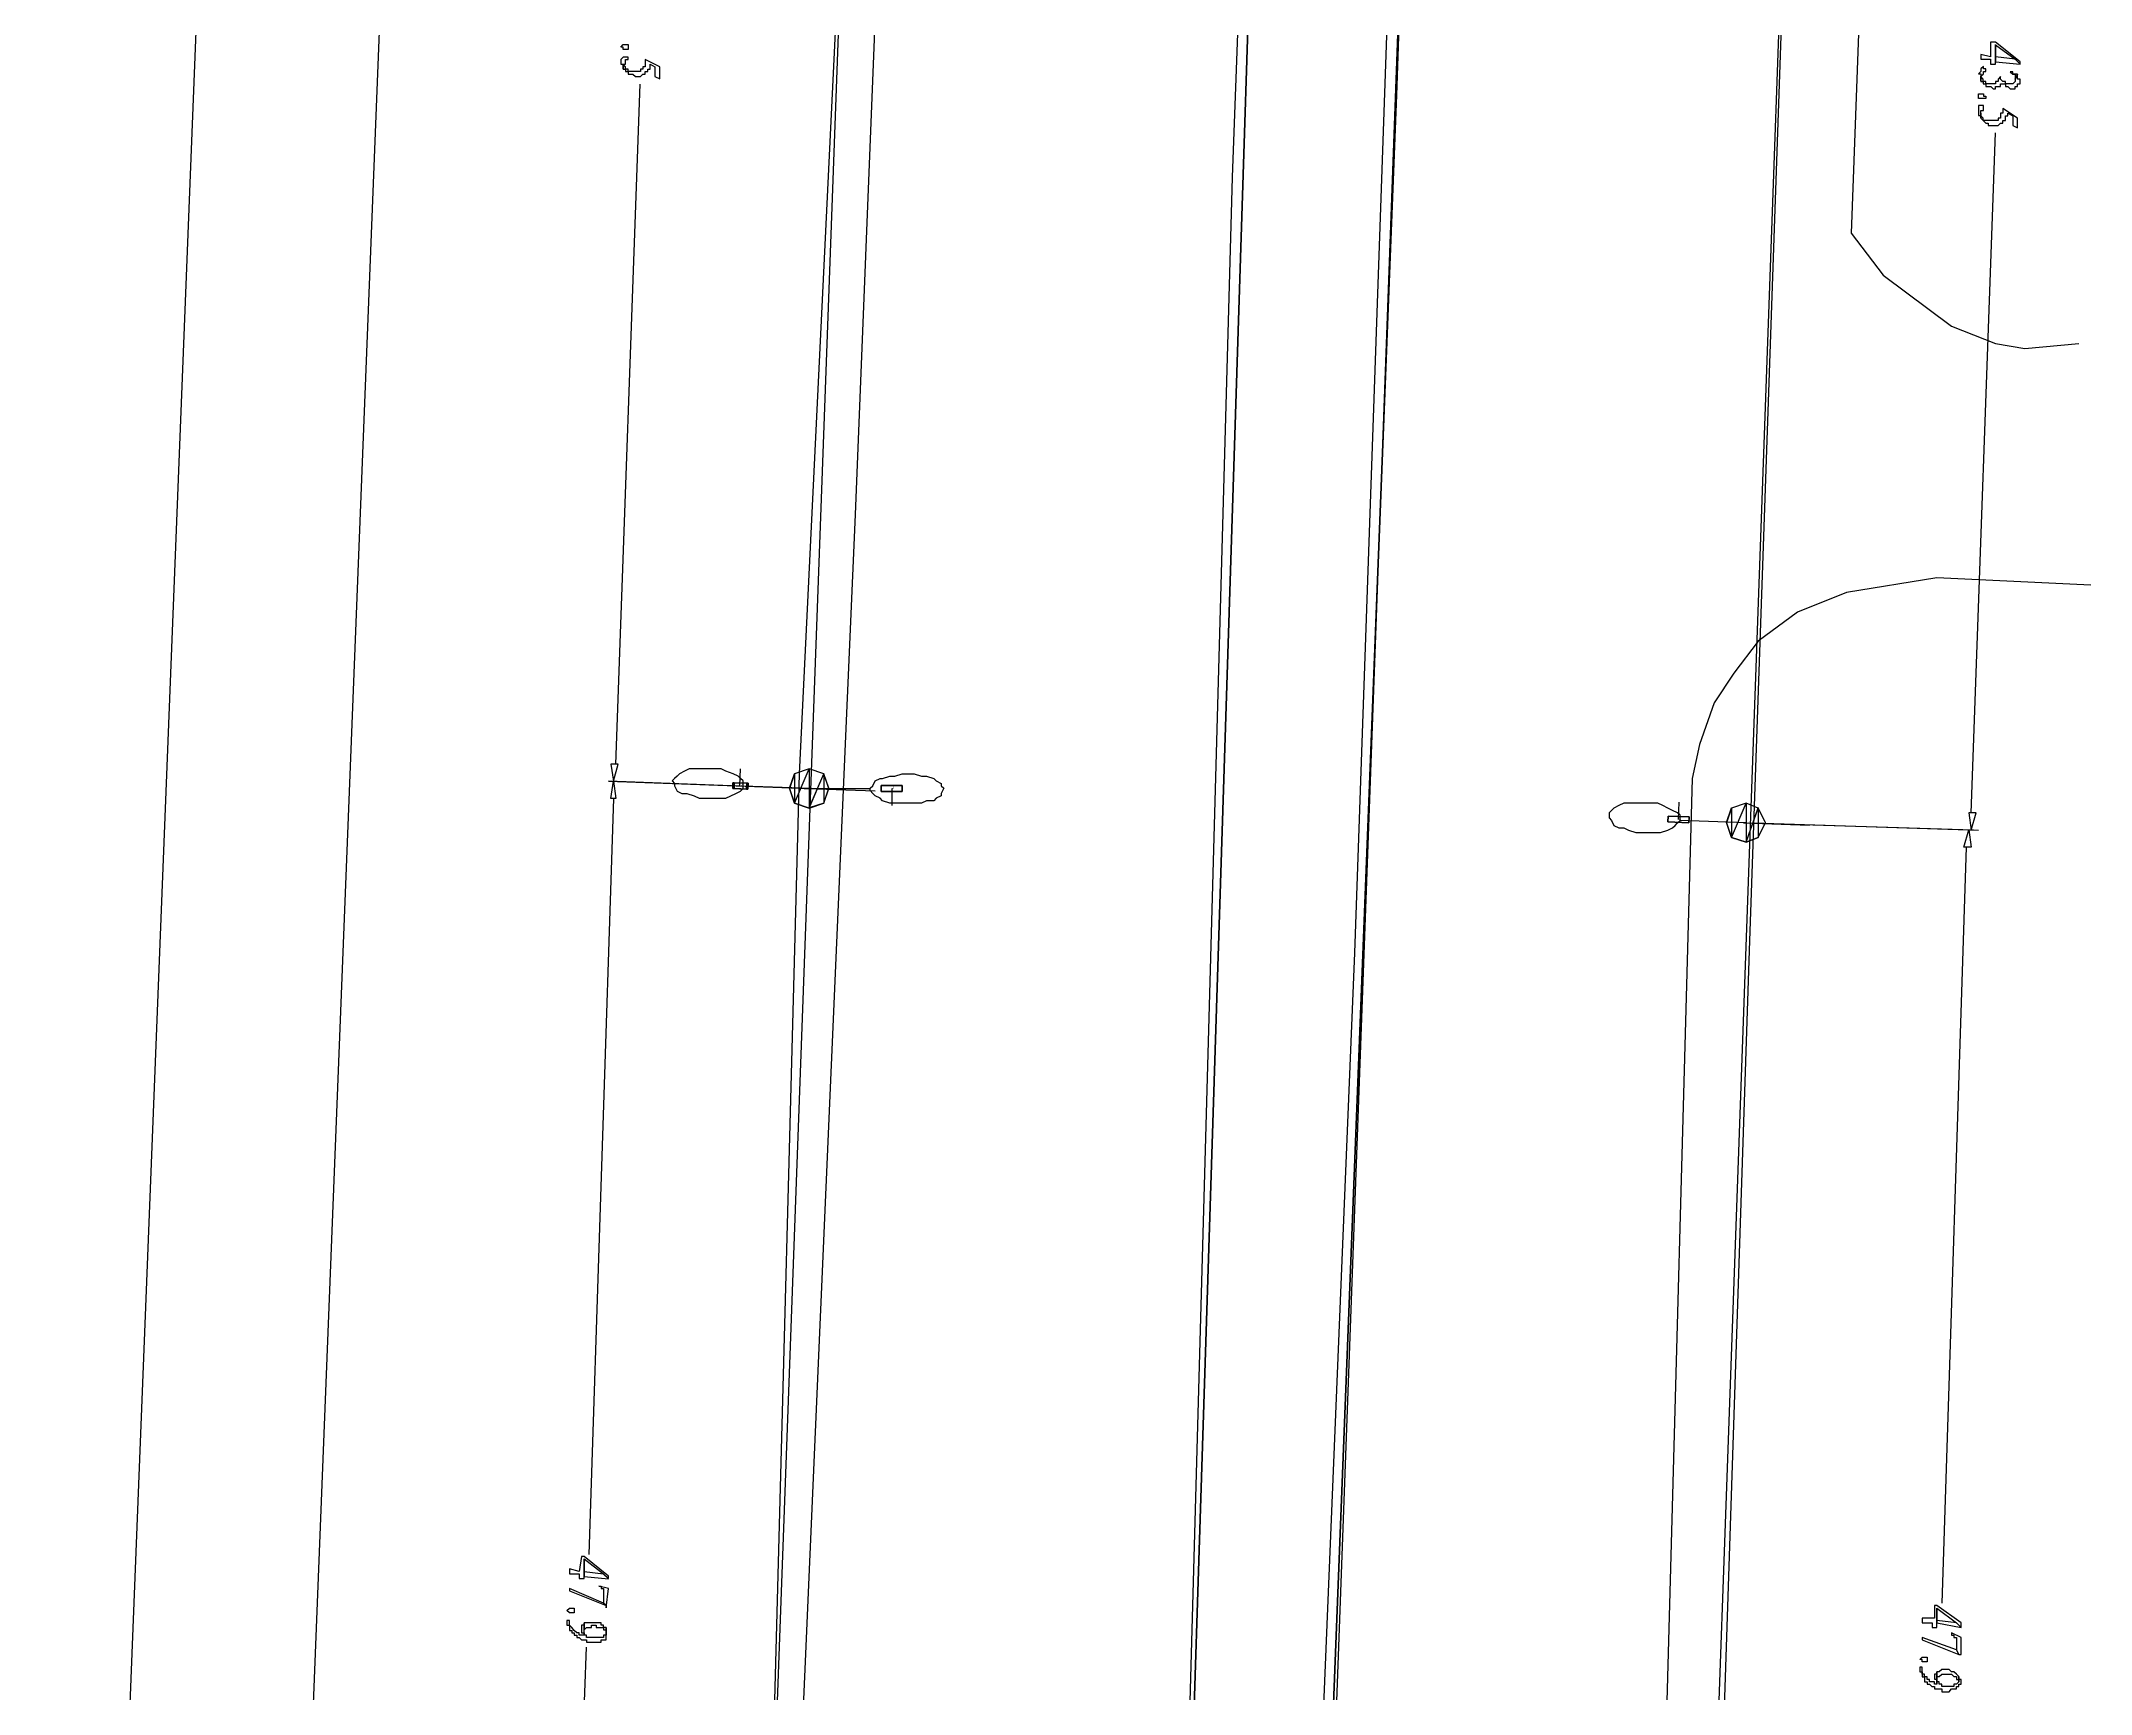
# Model space of a CAD drawing. Extents: x 212106 to 638151, y -1311344 to 1260505.
# Drawn here: x 287248 to 347103, y 320391 to 368644 of the extents above; entities that cross this region are included whole.
import ezdxf

# ---------------------------------------------------------------- set-up
doc = ezdxf.new("R2010")
doc.units = 0
doc.header["$MEASUREMENT"] = 0
for name, color, linetype in [('at_Entity', 7, 'Continuous'), ('DLXLUM01', 3, 'Continuous'), ('DLXLUM02', 6, 'Continuous'), ('DLXLUMEX', 2, 'Continuous'), ('DLXSCENE', 7, 'Continuous')]:
    doc.layers.add(name, color=color, linetype=linetype)

# ---------------------------------------------------------------- blocks, each defined once
blk = doc.blocks.new('*U119')
for p, q in [((-305, 85), (-305, -85)), ((305, 85), (-305, 85)), ((-305, 85), (-305, 85)), ((-305, 85), (305, 85)), ((305, 85), (-305, 85)), ((-305, 85), (-305, -85)), ((-305, -85), (-305, 85)), ((-305, 85), (-305, 85)), ((-305, 85), (305, 85)), ((-305, -85), (-305, 85)), ((305, -85), (305, 85)), ((305, 85), (305, 85)), ((305, -85), (305, 85)), ((305, 85), (305, 85)), ((305, 85), (305, -85)), ((305, 85), (305, -85)), ((-305, -85), (305, -85)), ((-305, -85), (305, -85)), ((305, -85), (-305, -85)), ((-305, -85), (-305, -85)), ((-305, -85), (-305, -85)), ((305, -85), (-305, -85)), ((305, -85), (305, -85)), ((305, -85), (305, -85))]:
    blk.add_line(p, q)
at = {"color": 1}
blk.add_line((0, 0), (0, -500), dxfattribs=at)
at = {"layer": 'DLXLUMEX', "color": 7}
blk.add_text('1', height=100, dxfattribs=at).set_placement((0, 0))
blk = doc.blocks.new('*U120')
for p, q in [((-241, 93), (-246, -77)), ((-246, -77), (-241, 93)), ((-201, 92), (-241, 93)), ((168, 79), (-241, 93)), ((-241, 93), (-201, 92)), ((-241, 93), (168, 79)), ((-201, 92), (-207, -78)), ((-207, -78), (-201, 92)), ((207, 78), (-201, 92)), ((-201, 92), (207, 78)), ((162, -91), (168, 79)), ((168, 79), (162, -91)), ((207, 78), (168, 79)), ((168, 79), (207, 78)), ((201, -92), (207, 78)), ((207, 78), (201, -92)), ((-246, -77), (162, -91)), ((-207, -78), (-246, -77)), ((-246, -77), (-207, -78)), ((162, -91), (-246, -77)), ((-207, -78), (201, -92)), ((201, -92), (-207, -78)), ((162, -91), (201, -92)), ((201, -92), (162, -91))]:
    blk.add_line(p, q)
at = {"color": 1}
blk.add_line((-39, 1), (-22, 501), dxfattribs=at)
at = {"layer": 'DLXLUMEX', "color": 7}
blk.add_text('2', height=100, dxfattribs=at).set_placement((0, 0))
blk = doc.blocks.new('*U172')
for p, q in [((-301, 97), (-308, -73)), ((-308, -73), (-301, 97)), ((-301, 97), (-308, -73)), ((-308, -73), (-301, 97)), ((308, 73), (-301, 97)), ((-301, 97), (-301, 97)), ((-301, 97), (-301, 97)), ((-301, 97), (308, 73)), ((308, 73), (-301, 97)), ((-301, 97), (308, 73)), ((301, -97), (308, 73)), ((308, 73), (301, -97)), ((301, -97), (308, 73)), ((308, 73), (301, -97)), ((308, 73), (308, 73)), ((308, 73), (308, 73)), ((-308, -73), (301, -97)), ((301, -97), (-308, -73)), ((-308, -73), (-308, -73)), ((-308, -73), (301, -97)), ((-308, -73), (-308, -73)), ((301, -97), (-308, -73)), ((301, -97), (301, -97)), ((301, -97), (301, -97))]:
    blk.add_line(p, q)
at = {"color": 1}
blk.add_line((0, 0), (20, 500), dxfattribs=at)
at = {"layer": 'DLXLUMEX', "color": 7}
blk.add_text('1', height=100, dxfattribs=at).set_placement((0, 0))
blk = doc.blocks.new('*U97')
for p, q in [((-29182, 392711), (-31105, 338464)), ((-31105, 338464), (-29182, 392711)), ((-46468, 361654), (-48540, 318659)), ((-20800, 313500), (-19184, 360088)), ((-37394, 279444), (-35073, 352114)), ((-35073, 352114), (-37394, 279444)), ((-31105, 338464), (-34138, 260821)), ((-34138, 260821), (-31105, 338464)), ((-48540, 318659), (-49825, 270950)), ((-22255, 269369), (-20800, 313500))]:
    blk.add_line(p, q)

msp = doc.modelspace()

# ---------------------------------------------------------------- linework, layer by layer
at = {"layer": 'at_Entity', "color": 0}
for p, q in [((301390, 477105), (292604, 254399)), ((296032, 477029), (287248, 254260)), ((330674, 473251), (319746, 174332)), ((311032, 354823), (313675, 420891)), ((322032, 364674), (324174, 421034)), ((327960, 409742), (325603, 342027)), ((340530, 374676), (340102, 363037)), ((304175, 368467), (304247, 368538)), ((304247, 368467), (304175, 368467)), ((304175, 368467), (304175, 368467)), ((304246, 368177), (304175, 368106)), ((304318, 368177), (304246, 368177)), ((304246, 368177), (304246, 368177)), ((304246, 368177), (304246, 368177)), ((304246, 368177), (304246, 368177)), ((304247, 368538), (304247, 368538)), ((304247, 368538), (304247, 368538)), ((304247, 368538), (304247, 368538)), ((304247, 368538), (304318, 368538)), ((304247, 368396), (304247, 368467)), ((304318, 368396), (304247, 368396)), ((304247, 368396), (304247, 368396)), ((304247, 368396), (304247, 368396)), ((304318, 368538), (304318, 368538)), ((304318, 368538), (304318, 368538)), ((304318, 368538), (304389, 368538)), ((304389, 368396), (304318, 368396)), ((304318, 368396), (304318, 368396)), ((304318, 368396), (304318, 368396)), ((304389, 368177), (304318, 368177)), ((304318, 368177), (304318, 368177)), ((304318, 368177), (304318, 368177)), ((304318, 368177), (304318, 368177)), ((304389, 368538), (304389, 368538)), ((304389, 368538), (304389, 368467)), ((304389, 368467), (304389, 368396)), ((304389, 368467), (304389, 368467)), ((304389, 368467), (304389, 368467)), ((304389, 368467), (304389, 368467)), ((304389, 368467), (304389, 368467)), ((304389, 368396), (304389, 368396)), ((304389, 368396), (304389, 368396)), ((304389, 368106), (304389, 368177)), ((344173, 368180), (343888, 368251)), ((343888, 368251), (343888, 368109)), ((344317, 368608), (344173, 368608)), ((344173, 368608), (344173, 368180)), ((345031, 368037), (344317, 368608)), ((344317, 368181), (344317, 368538)), ((344317, 368538), (344317, 368039)), ((344317, 368037), (344317, 368537)), ((344317, 368537), (344888, 368109)), ((344888, 368110), (344317, 368181)), ((304175, 368106), (304175, 368106)), ((304175, 368106), (304175, 368035)), ((304175, 368035), (304175, 368035)), ((304175, 368035), (304175, 368035)), ((304175, 368035), (304175, 367963)), ((304175, 367963), (304246, 367963)), ((304318, 367893), (304246, 367965)), ((304246, 367965), (304246, 367965)), ((304246, 367965), (304246, 367822)), ((304246, 367963), (304246, 367892)), ((304246, 367821), (304246, 367963)), ((304246, 367963), (304246, 367963)), ((304246, 367963), (304318, 367963)), ((304246, 367892), (304246, 367892)), ((304246, 367892), (304246, 367892)), ((304246, 367892), (304246, 367821)), ((304246, 367822), (304246, 367822)), ((304246, 367822), (304318, 367822)), ((304318, 368035), (304318, 368106)), ((304318, 368106), (304318, 368106)), ((304318, 368106), (304389, 368106)), ((304318, 367963), (304318, 368035)), ((304318, 368035), (304318, 368035)), ((304318, 367822), (304318, 367893)), ((304318, 367893), (304318, 367893)), ((304318, 367893), (304318, 367893)), ((304389, 367822), (304318, 367822)), ((304318, 367822), (304318, 367822)), ((304318, 367822), (304318, 367751)), ((304318, 367751), (304318, 367751)), ((304318, 367751), (304389, 367751)), ((304389, 368106), (304389, 368106)), ((304389, 367751), (304389, 367822)), ((304460, 367751), (304389, 367751)), ((304389, 367751), (304389, 367751)), ((304389, 367751), (304389, 367679)), ((304389, 367679), (304460, 367679)), ((304532, 367751), (304460, 367751)), ((304460, 367751), (304460, 367751)), ((304460, 367751), (304460, 367751)), ((304460, 367679), (304460, 367679)), ((304460, 367679), (304460, 367679)), ((304460, 367679), (304532, 367679)), ((304603, 367751), (304532, 367751)), ((304532, 367751), (304532, 367751)), ((304532, 367679), (304532, 367679)), ((304532, 367679), (304603, 367608)), ((304675, 367751), (304603, 367751)), ((304603, 367751), (304603, 367751)), ((304603, 367608), (304603, 367608)), ((304603, 367608), (304603, 367608)), ((304603, 367608), (304675, 367608)), ((304747, 367751), (304675, 367751)), ((304675, 367751), (304675, 367751)), ((304675, 367751), (304675, 367751)), ((304675, 367608), (304675, 367608)), ((304675, 367608), (304747, 367608)), ((304818, 367822), (304747, 367822)), ((304747, 367822), (304747, 367751)), ((304747, 367751), (304747, 367751)), ((304747, 367608), (304818, 367679)), ((304747, 367608), (304747, 367608)), ((304890, 367893), (304818, 367893)), ((304818, 367893), (304818, 367822)), ((304818, 367822), (304818, 367822)), ((304818, 367822), (304818, 367822)), ((304818, 367679), (304818, 367679)), ((304818, 367679), (304818, 367679)), ((304818, 367679), (304890, 367679)), ((305318, 367893), (304890, 368108)), ((304890, 368108), (304890, 368108)), ((304890, 368108), (304890, 368036)), ((304890, 368036), (304890, 368036)), ((304890, 368036), (304890, 367965)), ((304890, 367965), (304890, 367965)), ((304890, 367965), (304890, 367965)), ((304890, 367965), (304890, 367893)), ((304890, 367893), (304890, 367893)), ((304890, 367679), (304890, 367751)), ((304890, 367751), (304961, 367751)), ((304890, 367679), (304890, 367679)), ((304961, 367751), (304961, 367822)), ((304961, 367822), (304961, 367822)), ((304961, 367822), (305033, 367822)), ((304961, 367751), (304961, 367751)), ((304961, 367751), (304961, 367751)), ((305033, 367893), (305033, 367965)), ((305033, 367965), (305033, 367965)), ((305033, 367965), (305175, 367893)), ((305033, 367822), (305033, 367893)), ((305033, 367893), (305033, 367893)), ((305175, 367893), (305175, 367608)), ((305175, 367608), (305318, 367537)), ((305318, 367537), (305318, 367893)), ((343888, 367755), (343817, 367684)), ((343817, 367684), (343817, 367684)), ((343817, 367684), (343888, 367684)), ((343959, 367534), (343887, 367605)), ((343887, 367605), (343887, 367605)), ((343887, 367605), (343887, 367463)), ((343888, 368109), (344173, 368109)), ((343960, 367898), (343888, 367827)), ((343888, 367827), (343888, 367827)), ((343888, 367827), (343888, 367827)), ((343888, 367827), (343888, 367827)), ((343888, 367827), (343888, 367755)), ((343888, 367755), (343888, 367755)), ((343888, 367684), (343888, 367613)), ((343888, 367613), (343960, 367684)), ((343888, 367613), (343888, 367613)), ((343888, 367613), (343888, 367541)), ((343888, 367470), (343888, 367613)), ((343888, 367613), (343888, 367613)), ((343888, 367541), (343888, 367541)), ((343888, 367541), (343888, 367541)), ((343888, 367541), (343888, 367470)), ((343959, 367463), (343959, 367534)), ((343959, 367534), (343959, 367534)), ((343960, 367827), (343960, 367898)), ((343960, 367898), (343960, 367898)), ((344031, 367827), (343960, 367827)), ((343960, 367827), (343960, 367827)), ((343960, 367684), (343960, 367755)), ((343960, 367755), (343960, 367755)), ((343960, 367755), (344031, 367755)), ((343960, 367684), (343960, 367684)), ((343960, 367684), (343960, 367684)), ((343960, 367684), (343960, 367684)), ((344031, 367755), (344031, 367827)), ((344031, 367755), (344031, 367755)), ((344173, 368109), (344173, 367966)), ((344173, 367966), (344317, 367966)), ((344317, 368039), (345031, 367967)), ((344317, 367966), (344317, 368037)), ((344459, 367605), (344388, 367534)), ((344388, 367534), (344388, 367534)), ((344388, 367534), (344388, 367534)), ((344388, 367534), (344388, 367534)), ((344388, 367534), (344388, 367463)), ((344459, 367534), (344459, 367605)), ((344459, 367605), (344459, 367605)), ((344459, 367605), (344459, 367605)), ((344459, 367605), (344459, 367605)), ((344459, 367605), (344459, 367605)), ((344459, 367605), (344459, 367605)), ((344531, 367463), (344459, 367534)), ((344459, 367534), (344459, 367534)), ((344459, 367534), (344459, 367534)), ((344816, 367747), (344745, 367747)), ((344745, 367747), (344745, 367747)), ((344745, 367747), (344816, 367675)), ((344816, 367675), (344816, 367747)), ((344816, 367747), (344816, 367747)), ((344888, 367675), (344816, 367675)), ((344816, 367675), (344816, 367675)), ((344816, 367675), (344888, 367675)), ((344959, 367677), (344887, 367534)), ((344887, 367534), (344887, 367534)), ((344887, 367534), (344887, 367463)), ((345031, 367967), (344888, 368110)), ((344888, 368109), (345031, 367966)), ((344959, 367675), (344888, 367675)), ((344888, 367675), (344888, 367675)), ((344888, 367675), (344888, 367604)), ((344888, 367533), (344959, 367675)), ((344888, 367604), (344888, 367604)), ((344888, 367604), (344888, 367604)), ((344888, 367604), (344888, 367533)), ((344888, 367533), (344888, 367533)), ((344959, 367605), (344959, 367677)), ((344959, 367534), (344959, 367605)), ((344959, 367605), (344959, 367605)), ((344959, 367605), (344959, 367605)), ((345031, 367534), (344959, 367534)), ((345031, 367966), (345031, 368037)), ((345031, 367463), (345031, 367534)), ((345031, 367534), (345031, 367534)), ((304032, 347538), (304746, 367387)), ((343816, 367035), (343816, 367106)), ((343816, 367106), (343889, 367106)), ((343816, 366964), (343816, 367035)), ((343816, 367035), (343816, 367035)), ((343816, 367035), (343816, 367035)), ((343889, 366964), (343816, 366964)), ((343816, 366964), (343816, 366964)), ((343887, 367463), (343887, 367463)), ((343887, 367463), (343959, 367463)), ((343889, 367106), (343889, 367106)), ((343889, 367106), (343889, 367106)), ((343889, 367106), (343889, 367106)), ((343889, 367106), (343960, 367106)), ((343960, 366964), (343889, 366964)), ((343889, 366964), (343889, 366964)), ((343889, 366964), (343889, 366964)), ((343889, 366964), (343889, 366964)), ((344031, 367463), (343959, 367463)), ((343959, 367463), (343959, 367463)), ((343959, 367463), (343959, 367463)), ((343959, 367463), (343959, 367391)), ((343959, 367391), (343959, 367391)), ((343959, 367391), (343959, 367391)), ((343959, 367391), (344031, 367391)), ((343960, 367106), (343960, 367106)), ((343960, 367106), (343960, 367035)), ((343960, 367035), (344031, 367035)), ((344031, 366964), (343960, 366964)), ((343960, 366964), (343960, 366964)), ((343960, 366964), (343960, 366964)), ((344031, 367391), (344031, 367463)), ((344031, 367463), (344031, 367463)), ((344103, 367391), (344031, 367391)), ((344031, 367391), (344031, 367320)), ((344031, 367320), (344103, 367320)), ((344031, 367035), (344031, 366964)), ((344031, 367035), (344031, 367035)), ((344031, 367035), (344031, 367035)), ((344031, 367035), (344031, 367035)), ((344031, 367035), (344031, 367035)), ((344174, 367391), (344103, 367391)), ((344103, 367391), (344103, 367391)), ((344103, 367391), (344103, 367391)), ((344103, 367320), (344103, 367320)), ((344103, 367320), (344103, 367320)), ((344103, 367320), (344174, 367320)), ((344245, 367391), (344174, 367391)), ((344174, 367391), (344174, 367391)), ((344174, 367320), (344174, 367320)), ((344174, 367320), (344245, 367249)), ((344317, 367391), (344245, 367391)), ((344245, 367391), (344245, 367391)), ((344245, 367249), (344245, 367249)), ((344245, 367249), (344317, 367249)), ((344388, 367463), (344317, 367463)), ((344317, 367463), (344317, 367463)), ((344317, 367463), (344317, 367463)), ((344317, 367463), (344317, 367391)), ((344317, 367249), (344317, 367320)), ((344317, 367320), (344388, 367320)), ((344317, 367249), (344317, 367249)), ((344388, 367320), (344388, 367320)), ((344388, 367320), (344459, 367320)), ((344459, 367320), (344459, 367391)), ((344459, 367391), (344531, 367391)), ((344459, 367320), (344459, 367320)), ((344459, 367320), (344459, 367320)), ((344602, 367463), (344531, 367463)), ((344531, 367463), (344531, 367463)), ((344531, 367463), (344531, 367463)), ((344531, 367391), (344531, 367391)), ((344531, 367391), (344531, 367391)), ((344531, 367391), (344531, 367391)), ((344531, 367391), (344602, 367391)), ((344602, 367391), (344602, 367463)), ((344602, 367463), (344602, 367463)), ((344673, 367391), (344602, 367391)), ((344602, 367391), (344602, 367320)), ((344602, 367320), (344673, 367320)), ((344745, 367391), (344673, 367391)), ((344673, 367391), (344673, 367391)), ((344673, 367391), (344673, 367391)), ((344673, 367320), (344673, 367320)), ((344673, 367320), (344673, 367320)), ((344673, 367320), (344745, 367249)), ((344816, 367391), (344745, 367391)), ((344745, 367391), (344745, 367391)), ((344745, 367249), (344745, 367249)), ((344745, 367249), (344745, 367249)), ((344745, 367249), (344816, 367249)), ((344887, 367463), (344816, 367391)), ((344816, 367391), (344816, 367391)), ((344816, 367391), (344816, 367391)), ((344816, 367249), (344816, 367249)), ((344816, 367249), (344887, 367249)), ((344887, 367463), (344887, 367463)), ((344887, 367463), (344887, 367463)), ((344887, 367249), (344887, 367320)), ((344887, 367320), (344887, 367320)), ((344887, 367320), (344959, 367320)), ((344887, 367249), (344887, 367249)), ((344959, 367320), (344959, 367391)), ((344959, 367391), (345031, 367391)), ((344959, 367320), (344959, 367320)), ((344959, 367320), (344959, 367320)), ((345031, 367391), (345031, 367463)), ((345031, 367391), (345031, 367391)), ((343889, 366757), (343817, 366757)), ((343817, 366757), (343817, 366757)), ((343817, 366757), (343817, 366686)), ((343817, 366686), (343817, 366686)), ((343817, 366686), (343817, 366686)), ((343817, 366686), (343817, 366614)), ((343817, 366614), (343817, 366614)), ((343817, 366614), (343817, 366543)), ((343817, 366543), (343817, 366543)), ((343817, 366543), (343817, 366543)), ((343817, 366543), (343817, 366472)), ((343817, 366472), (343817, 366472)), ((343817, 366472), (343889, 366472)), ((343888, 366462), (343888, 366533)), ((343888, 366533), (343888, 366533)), ((343888, 366533), (343888, 366390)), ((343959, 366390), (343888, 366462)), ((343888, 366462), (343888, 366462)), ((343888, 366390), (343888, 366390)), ((343888, 366390), (343888, 366390)), ((343888, 366390), (343959, 366319)), ((343961, 366757), (343889, 366757)), ((343889, 366757), (343889, 366757)), ((343889, 366543), (343889, 366614)), ((343889, 366614), (343889, 366614)), ((343889, 366614), (343961, 366614)), ((343889, 366400), (343889, 366543)), ((343889, 366543), (343889, 366543)), ((343889, 366543), (343889, 366543)), ((343889, 366472), (343889, 366400)), ((343959, 366319), (343959, 366390)), ((343959, 366390), (343959, 366390)), ((343959, 366390), (343959, 366390)), ((344030, 366319), (343959, 366319)), ((343959, 366319), (343959, 366319)), ((343959, 366319), (343959, 366319)), ((343959, 366319), (344030, 366248)), ((343961, 366686), (343961, 366757)), ((343961, 366757), (343961, 366757)), ((343961, 366757), (343961, 366757)), ((343961, 366757), (343961, 366757)), ((343961, 366614), (343961, 366686)), ((343961, 366686), (343961, 366686)), ((343961, 366686), (343961, 366686)), ((343961, 366686), (343961, 366686)), ((344102, 366319), (344030, 366319)), ((344030, 366319), (344030, 366319)), ((344173, 366319), (344102, 366319)), ((344102, 366319), (344102, 366319)), ((344244, 366319), (344173, 366319)), ((344173, 366319), (344173, 366319)), ((344173, 366319), (344173, 366319)), ((344317, 366319), (344244, 366319)), ((344244, 366319), (344244, 366319)), ((344388, 366319), (344317, 366319)), ((344317, 366319), (344317, 366319)), ((344317, 366319), (344317, 366319)), ((344459, 366390), (344388, 366390)), ((344388, 366390), (344388, 366390)), ((344388, 366390), (344388, 366319)), ((344388, 366319), (344388, 366319)), ((344531, 366533), (344459, 366533)), ((344459, 366533), (344459, 366462)), ((344459, 366462), (344459, 366462)), ((344459, 366462), (344459, 366462)), ((344459, 366462), (344459, 366390)), ((344959, 366390), (344531, 366676)), ((344531, 366676), (344531, 366676)), ((344531, 366676), (344531, 366604)), ((344531, 366604), (344531, 366604)), ((344531, 366604), (344531, 366533)), ((344531, 366533), (344531, 366533)), ((344531, 366248), (344531, 366319)), ((344531, 366319), (344531, 366319)), ((344531, 366319), (344602, 366319)), ((344602, 366390), (344602, 366462)), ((344602, 366462), (344673, 366462)), ((344602, 366319), (344602, 366390)), ((344602, 366390), (344602, 366390)), ((344602, 366390), (344602, 366390)), ((344673, 366462), (344673, 366533)), ((344673, 366533), (344816, 366462)), ((344673, 366462), (344673, 366462)), ((344816, 366462), (344816, 366176)), ((344959, 366105), (344959, 366390)), ((343602, 346113), (344316, 365962)), ((344030, 366248), (344030, 366248)), ((344030, 366248), (344030, 366248)), ((344030, 366248), (344030, 366248)), ((344030, 366248), (344102, 366248)), ((344102, 366248), (344102, 366176)), ((344102, 366176), (344173, 366176)), ((344173, 366176), (344173, 366176)), ((344173, 366176), (344244, 366176)), ((344244, 366176), (344244, 366176)), ((344244, 366176), (344317, 366176)), ((344317, 366176), (344317, 366176)), ((344317, 366176), (344317, 366176)), ((344317, 366176), (344388, 366176)), ((344388, 366176), (344459, 366248)), ((344388, 366176), (344388, 366176)), ((344459, 366248), (344459, 366248)), ((344459, 366248), (344459, 366248)), ((344459, 366248), (344531, 366248)), ((344531, 366248), (344531, 366248)), ((344816, 366176), (344959, 366105)), ((320674, 315466), (322032, 364674)), ((340102, 363037), (341031, 361813)), ((341031, 361813), (343031, 360320)), ((343031, 360320), (344317, 359818)), ((344317, 359818), (345173, 359671)), ((345173, 359671), (346745, 359818)), ((308390, 294398), (311032, 354823)), ((342604, 352972), (339961, 352547)), ((347103, 352760), (342604, 352972)), ((338532, 351969), (337389, 351120)), ((339961, 352547), (338532, 351969)), ((337389, 351120), (336675, 350187)), ((336675, 350187), (336103, 349326)), ((336103, 349326), (335675, 348111)), ((335675, 348111), (335461, 347119)), ((304104, 347535), (303890, 347535)), ((303890, 347535), (303960, 347041)), ((303960, 347041), (304104, 347535)), ((305818, 347184), (305746, 347113)), ((305890, 347254), (305818, 347184)), ((306032, 347325), (305890, 347254)), ((306176, 347396), (306032, 347325)), ((306318, 347396), (306176, 347396)), ((306532, 347396), (306318, 347396)), ((306746, 347396), (306532, 347396)), ((306890, 347396), (306746, 347396)), ((307104, 347396), (306890, 347396)), ((307246, 347325), (307104, 347396)), ((307460, 347254), (307246, 347325)), ((307604, 347184), (307460, 347254)), ((307676, 347113), (307604, 347184)), ((309247, 347254), (309104, 346819)), ((309247, 347254), (309104, 346819)), ((309247, 347254), (309104, 346819)), ((309247, 347254), (309104, 346819)), ((309105, 346832), (309247, 347256)), ((309105, 346832), (309247, 347256)), ((309675, 347396), (309247, 347254)), ((309675, 347396), (309247, 347254)), ((309247, 346395), (309675, 347396)), ((309247, 346395), (309675, 347396)), ((309675, 347396), (309247, 347254)), ((309675, 347396), (309247, 347254)), ((309675, 347396), (309247, 347254)), ((309247, 346395), (309675, 347396)), ((309247, 346395), (309675, 347396)), ((309675, 347396), (309247, 347254)), ((309247, 347256), (309247, 346397)), ((309247, 347256), (309247, 346397)), ((309247, 347254), (309247, 346395)), ((309247, 347254), (309247, 346395)), ((310104, 347254), (309675, 347396)), ((310104, 347254), (309675, 347396)), ((309675, 347396), (309675, 346254)), ((309675, 347396), (309675, 346254)), ((310104, 347254), (309675, 347396)), ((310104, 347254), (309675, 347396)), ((310104, 347254), (309675, 347396)), ((309675, 347396), (309675, 346254)), ((309675, 347396), (309675, 346254)), ((310104, 347254), (309675, 347396)), ((309675, 346256), (310103, 347256)), ((309675, 346256), (310103, 347256)), ((309675, 346254), (310104, 347254)), ((309675, 346254), (310104, 347254)), ((310247, 346832), (310103, 347256)), ((310103, 347256), (310103, 346397)), ((310103, 347256), (310103, 346397)), ((310247, 346832), (310103, 347256)), ((310103, 347256), (310103, 346397)), ((310103, 347256), (310103, 346397)), ((310247, 346819), (310104, 347254)), ((310247, 346819), (310104, 347254)), ((310247, 346819), (310104, 347254)), ((310247, 346819), (310104, 347254)), ((311819, 347115), (312033, 347185)), ((312033, 347185), (312175, 347185)), ((312175, 347185), (312389, 347256)), ((312389, 347256), (312604, 347256)), ((312604, 347256), (312747, 347256)), ((312747, 347256), (312961, 347185)), ((312961, 347185), (313104, 347185)), ((313104, 347185), (313318, 347115)), ((309460, 346823), (303818, 347035)), ((309675, 346816), (303818, 347032)), ((303890, 346529), (303960, 347035)), ((303960, 347035), (304032, 346529)), ((305746, 347113), (305676, 347043)), ((305676, 347043), (305746, 346972)), ((305676, 347043), (305676, 347043)), ((305746, 346972), (305746, 346901)), ((305746, 346901), (305818, 346748)), ((305818, 346748), (305961, 346678)), ((305961, 346678), (306104, 346678)), ((306104, 346678), (306318, 346607)), ((306318, 346607), (306460, 346537)), ((307246, 346537), (307390, 346607)), ((307390, 346607), (307532, 346678)), ((307532, 346678), (307676, 346748)), ((307746, 347043), (307676, 347113)), ((307676, 346748), (307746, 346819)), ((307746, 346972), (307746, 347043)), ((307746, 346901), (307746, 346972)), ((307746, 346819), (307746, 346901)), ((309746, 346824), (307746, 346895)), ((309104, 346819), (309247, 346395)), ((309104, 346819), (309247, 346395)), ((309104, 346819), (309247, 346395)), ((309104, 346819), (309247, 346395)), ((309247, 346397), (309105, 346832)), ((309247, 346397), (309105, 346832)), ((309533, 346825), (311461, 346825)), ((309604, 346824), (311603, 346754)), ((310103, 346397), (310247, 346832)), ((310103, 346397), (310247, 346832)), ((310104, 346395), (310247, 346819)), ((310104, 346395), (310247, 346819)), ((310104, 346395), (310247, 346819)), ((310104, 346395), (310247, 346819)), ((311461, 346832), (311533, 346903)), ((311461, 346762), (311461, 346832)), ((311533, 346679), (311461, 346762)), ((311533, 346903), (311603, 347044)), ((311603, 346609), (311533, 346679)), ((311603, 347044), (311747, 347115)), ((311747, 346538), (311603, 346609)), ((311747, 347115), (311819, 347115)), ((313318, 347115), (313389, 347044)), ((313389, 347044), (313533, 346973)), ((313533, 346609), (313389, 346538)), ((313533, 346973), (313533, 346903)), ((313533, 346903), (313604, 346832)), ((313604, 346832), (313533, 346679)), ((313533, 346679), (313533, 346609)), ((313604, 346832), (313604, 346832)), ((335461, 347119), (334318, 305477)), ((303960, 346529), (303246, 324460)), ((304032, 346529), (303890, 346529)), ((306460, 346537), (306676, 346537)), ((306676, 346537), (306890, 346537)), ((306890, 346537), (307032, 346537)), ((307032, 346537), (307246, 346537)), ((309247, 346395), (309675, 346254)), ((309675, 346254), (309247, 346395)), ((309247, 346395), (309675, 346254)), ((309247, 346395), (309675, 346254)), ((309675, 346254), (309247, 346395)), ((309247, 346395), (309675, 346254)), ((310103, 346397), (309675, 346256)), ((310103, 346397), (309675, 346256)), ((309675, 346254), (310104, 346395)), ((309675, 346254), (310104, 346395)), ((309675, 346254), (310104, 346395)), ((309675, 346254), (310104, 346395)), ((309675, 346254), (309675, 346254)), ((309675, 346254), (309675, 346254)), ((309675, 346254), (309675, 346254)), ((311819, 346468), (311747, 346538)), ((312033, 346397), (311819, 346468)), ((312175, 346397), (312033, 346397)), ((312389, 346397), (312175, 346397)), ((312604, 346397), (312389, 346397)), ((312747, 346397), (312604, 346397)), ((312961, 346397), (312747, 346397)), ((313104, 346468), (312961, 346397)), ((313318, 346468), (313104, 346468)), ((313389, 346538), (313318, 346468)), ((333103, 346183), (333031, 346112)), ((333031, 346112), (333031, 346041)), ((333031, 346041), (333031, 345971)), ((333031, 346041), (333031, 346041)), ((333031, 345971), (333103, 345889)), ((333175, 346253), (333103, 346183)), ((333317, 346324), (333175, 346253)), ((333460, 346394), (333317, 346324)), ((333674, 346394), (333460, 346394)), ((333817, 346394), (333674, 346394)), ((334031, 346394), (333817, 346394)), ((334246, 346394), (334031, 346394)), ((334460, 346394), (334246, 346394)), ((334602, 346324), (334460, 346394)), ((334746, 346253), (334602, 346324)), ((334888, 346183), (334746, 346253)), ((335032, 346112), (334888, 346183)), ((335103, 346041), (335032, 346112)), ((335103, 345971), (335103, 346041)), ((335103, 345889), (335103, 345971)), ((336460, 345831), (336603, 346255)), ((336460, 345831), (336603, 346255)), ((336603, 346253), (336460, 345818)), ((336603, 346253), (336460, 345818)), ((336603, 346253), (336460, 345818)), ((336603, 346253), (336460, 345818)), ((337031, 346394), (336603, 346253)), ((337031, 346394), (336603, 346253)), ((336603, 345395), (337031, 346394)), ((336603, 345395), (337031, 346394)), ((337031, 346394), (336603, 346253)), ((337031, 346394), (336603, 346253)), ((337031, 346394), (336603, 346253)), ((336603, 345395), (337031, 346394)), ((336603, 345395), (337031, 346394)), ((337031, 346394), (336603, 346253)), ((336603, 346255), (336603, 345396)), ((336603, 346255), (336603, 345396)), ((336603, 346253), (336603, 345395)), ((336603, 346253), (336603, 345395)), ((337388, 346253), (337031, 346394)), ((337388, 346253), (337031, 346394)), ((337031, 346394), (337031, 345254)), ((337031, 346394), (337031, 345254)), ((337388, 346253), (337031, 346394)), ((337388, 346253), (337031, 346394)), ((337388, 346253), (337031, 346394)), ((337031, 346394), (337031, 345254)), ((337031, 346394), (337031, 345254)), ((337388, 346253), (337031, 346394)), ((337031, 345255), (337389, 346255)), ((337031, 345255), (337389, 346255)), ((337031, 345254), (337388, 346253)), ((337031, 345254), (337388, 346253)), ((337602, 345818), (337388, 346253)), ((337602, 345818), (337388, 346253)), ((337602, 345818), (337388, 346253)), ((337602, 345818), (337388, 346253)), ((337603, 345831), (337389, 346255)), ((337389, 346255), (337389, 345396)), ((337389, 346255), (337389, 345396)), ((337603, 345831), (337389, 346255)), ((337389, 346255), (337389, 345396)), ((337389, 346255), (337389, 345396)), ((343746, 346115), (343532, 346115)), ((343532, 346115), (343604, 345609)), ((343604, 345609), (343746, 346115)), ((333103, 345889), (333175, 345747)), ((333175, 345747), (333317, 345677)), ((333317, 345677), (333460, 345677)), ((333460, 345677), (333603, 345606)), ((333603, 345606), (333817, 345536)), ((333817, 345536), (333960, 345536)), ((333960, 345536), (334174, 345536)), ((334174, 345536), (334388, 345536)), ((334388, 345536), (334532, 345536)), ((334532, 345536), (334746, 345606)), ((334746, 345606), (334888, 345677)), ((334888, 345677), (334960, 345747)), ((334960, 345747), (335032, 345818)), ((335032, 345818), (335103, 345889)), ((337031, 345823), (335103, 345894)), ((336603, 345396), (336460, 345831)), ((336603, 345396), (336460, 345831)), ((336460, 345818), (336603, 345395)), ((336460, 345818), (336603, 345395)), ((336460, 345818), (336603, 345395)), ((336460, 345818), (336603, 345395)), ((336603, 345395), (337031, 345254)), ((337031, 345254), (336603, 345395)), ((336603, 345395), (337031, 345254)), ((336603, 345395), (337031, 345254)), ((337031, 345254), (336603, 345395)), ((336603, 345395), (337031, 345254)), ((336960, 345823), (338888, 345753)), ((337389, 345396), (337031, 345255)), ((337389, 345396), (337031, 345255)), ((337031, 345254), (337388, 345395)), ((337031, 345254), (337388, 345395)), ((337031, 345254), (337388, 345395)), ((337031, 345254), (337388, 345395)), ((337103, 345824), (343675, 345612)), ((337246, 345824), (343817, 345608)), ((337388, 345395), (337602, 345818)), ((337388, 345395), (337602, 345818)), ((337388, 345395), (337602, 345818)), ((337388, 345395), (337602, 345818)), ((337389, 345396), (337603, 345831)), ((337389, 345396), (337603, 345831)), ((343389, 345109), (343532, 345614)), ((343532, 345614), (343603, 345109)), ((337031, 345254), (337031, 345254)), ((337031, 345254), (337031, 345254)), ((337031, 345254), (337031, 345254)), ((343459, 345107), (342746, 323040)), ((343603, 345109), (343389, 345109)), ((325603, 342027), (322960, 278390)), ((302962, 323971), (302676, 324041)), ((302676, 324041), (302676, 323902)), ((302676, 323902), (302962, 323902)), ((303033, 324402), (302962, 323971)), ((302962, 323902), (302962, 323762)), ((303105, 324402), (303033, 324402)), ((303103, 323960), (303103, 324320)), ((303103, 324320), (303103, 323820)), ((303675, 323890), (303103, 323960)), ((303103, 323820), (303817, 323751)), ((303819, 323832), (303105, 324402)), ((303105, 323832), (303105, 324332)), ((303105, 324332), (303676, 323902)), ((303105, 323762), (303105, 323832)), ((303817, 323751), (303675, 323890)), ((303676, 323902), (303819, 323762)), ((303819, 323762), (303819, 323832)), ((303676, 323040), (302675, 323470)), ((302675, 323470), (302675, 323400)), ((302675, 323400), (303747, 322971)), ((302962, 323762), (303105, 323762)), ((303818, 323470), (303532, 323540)), ((303532, 323540), (303532, 323540)), ((303532, 323540), (303532, 323540)), ((303532, 323540), (303604, 323540)), ((303604, 323540), (303604, 323470)), ((303604, 323470), (303604, 323470)), ((303604, 323470), (303675, 323470)), ((303675, 323470), (303675, 323470)), ((303675, 323470), (303675, 323401)), ((303675, 323401), (303675, 323401)), ((303675, 323401), (303675, 323331)), ((303675, 323331), (303675, 323331)), ((303675, 323331), (303675, 323040)), ((303747, 322901), (303818, 323470)), ((302604, 322830), (302675, 322900)), ((302675, 322760), (302604, 322830)), ((302604, 322830), (302604, 322830)), ((302604, 322830), (302604, 322830)), ((302604, 322830), (302604, 322830)), ((302675, 322900), (302675, 322900)), ((302675, 322900), (302675, 322900)), ((302675, 322900), (302747, 322900)), ((302747, 322760), (302675, 322760)), ((302675, 322760), (302675, 322760)), ((302675, 322760), (302675, 322760)), ((302747, 322900), (302747, 322900)), ((302747, 322900), (302747, 322900)), ((302747, 322900), (302818, 322900)), ((302818, 322760), (302747, 322760)), ((302747, 322760), (302747, 322760)), ((302747, 322760), (302747, 322760)), ((302818, 322900), (302818, 322830)), ((302818, 322830), (302818, 322760)), ((302818, 322830), (302818, 322830)), ((302818, 322830), (302818, 322830)), ((302818, 322830), (302818, 322830)), ((302818, 322830), (302818, 322830)), ((302818, 322830), (302818, 322830)), ((302818, 322760), (302818, 322760)), ((302818, 322760), (302818, 322760)), ((303675, 323040), (303747, 322971)), ((303747, 322971), (303676, 323040)), ((303747, 322971), (303747, 322901)), ((342603, 322970), (342531, 322970)), ((342531, 322970), (342531, 322609)), ((343317, 322470), (342603, 322970)), ((342603, 322470), (342603, 322900)), ((342603, 322900), (343174, 322470)), ((342603, 322540), (342603, 322900)), ((342603, 322900), (342603, 322470)), ((302676, 322539), (302604, 322539)), ((302604, 322539), (302604, 322539)), ((302604, 322539), (302604, 322539)), ((302604, 322539), (302604, 322469)), ((302604, 322469), (302604, 322469)), ((302604, 322469), (302604, 322469)), ((302604, 322469), (302604, 322399)), ((302604, 322399), (302676, 322399)), ((302676, 322469), (302676, 322539)), ((302676, 322539), (302676, 322539)), ((302676, 322539), (302676, 322539)), ((302676, 322399), (302676, 322469)), ((302676, 322469), (302676, 322469)), ((302747, 322330), (302676, 322399)), ((302676, 322399), (302676, 322399)), ((302676, 322399), (302676, 322399)), ((302676, 322399), (302676, 322399)), ((302676, 322399), (302676, 322330)), ((302676, 322330), (302676, 322330)), ((302676, 322330), (302676, 322330)), ((302676, 322330), (302676, 322248)), ((302676, 322248), (302676, 322248)), ((302676, 322248), (302747, 322248)), ((302819, 322248), (302747, 322330)), ((302747, 322330), (302747, 322330)), ((302747, 322330), (302747, 322330)), ((302747, 322248), (302747, 322179)), ((302747, 322179), (302747, 322179)), ((302747, 322179), (302819, 322179)), ((302890, 322179), (302819, 322248)), ((302819, 322248), (302819, 322248)), ((302819, 322248), (302819, 322248)), ((302819, 322179), (302819, 322109)), ((302819, 322109), (302819, 322109)), ((302819, 322109), (302890, 322109)), ((302962, 322179), (302890, 322179)), ((302890, 322179), (302890, 322179)), ((302890, 322179), (302890, 322179)), ((302890, 322109), (302890, 322109)), ((302890, 322109), (302890, 322039)), ((302890, 322039), (302962, 322039)), ((302962, 322109), (302962, 322179)), ((303032, 322109), (302962, 322109)), ((302962, 322039), (302962, 322039)), ((302962, 322039), (302962, 322039)), ((302962, 322039), (303032, 321970)), ((303104, 322399), (303032, 322399)), ((303032, 322399), (303032, 322330)), ((303032, 322330), (303032, 322330)), ((303032, 322330), (303032, 322330)), ((303032, 322330), (303032, 322260)), ((303032, 322260), (303032, 322260)), ((303032, 322260), (303032, 322260)), ((303032, 322260), (303032, 322179)), ((303032, 322179), (303104, 322179)), ((303104, 322109), (303032, 322109)), ((303032, 322109), (303032, 322109)), ((303032, 322109), (303032, 322109)), ((303104, 322260), (303104, 322469)), ((303104, 322469), (303104, 322399)), ((303175, 322469), (303104, 322469)), ((303104, 322469), (303104, 322260)), ((303104, 322399), (303104, 322399)), ((303104, 322260), (303175, 322330)), ((303104, 322179), (303104, 322260)), ((303104, 322260), (303104, 322260)), ((303104, 322260), (303104, 322260)), ((303104, 322179), (303104, 322109)), ((303104, 322109), (303104, 322179)), ((303104, 322109), (303104, 322179)), ((303104, 322179), (303104, 322109)), ((303104, 322109), (303104, 322109)), ((303104, 322109), (303104, 322109)), ((303175, 322109), (303104, 322109)), ((303104, 322109), (303104, 322109)), ((303247, 322469), (303175, 322469)), ((303175, 322469), (303175, 322469)), ((303175, 322469), (303175, 322469)), ((303175, 322330), (303175, 322330)), ((303175, 322330), (303175, 322330)), ((303175, 322330), (303175, 322330)), ((303175, 322330), (303247, 322330)), ((303175, 322039), (303175, 322109)), ((303175, 322109), (303175, 322109)), ((303247, 322039), (303175, 322039)), ((303175, 322039), (303175, 322039)), ((303318, 322469), (303247, 322469)), ((303247, 322469), (303247, 322469)), ((303247, 322330), (303247, 322330)), ((303247, 322330), (303318, 322330)), ((303318, 322039), (303247, 322039)), ((303247, 322039), (303247, 322039)), ((303390, 322469), (303318, 322469)), ((303318, 322469), (303318, 322469)), ((303318, 322469), (303318, 322469)), ((303318, 322330), (303318, 322399)), ((303318, 322399), (303390, 322399)), ((303390, 322039), (303318, 322039)), ((303318, 322039), (303318, 322039)), ((303318, 322039), (303318, 322039)), ((303461, 322469), (303390, 322469)), ((303390, 322469), (303390, 322469)), ((303390, 322399), (303390, 322399)), ((303390, 322399), (303461, 322399)), ((303461, 322039), (303390, 322039)), ((303390, 322039), (303390, 322039)), ((303390, 322039), (303390, 322039)), ((303533, 322469), (303461, 322469)), ((303461, 322469), (303461, 322469)), ((303461, 322399), (303461, 322330)), ((303461, 322330), (303461, 322330)), ((303461, 322330), (303533, 322330)), ((303533, 322039), (303461, 322039)), ((303461, 322039), (303461, 322039)), ((303603, 322469), (303533, 322469)), ((303533, 322469), (303533, 322469)), ((303533, 322330), (303533, 322330)), ((303533, 322330), (303603, 322330)), ((303604, 322039), (303533, 322039)), ((303533, 322039), (303533, 322039)), ((303533, 322039), (303533, 322039)), ((303603, 322399), (303603, 322469)), ((303675, 322399), (303603, 322399)), ((303603, 322399), (303603, 322399)), ((303603, 322330), (303603, 322330)), ((303603, 322330), (303675, 322330)), ((303676, 322039), (303604, 322039)), ((303604, 322039), (303604, 322039)), ((303675, 322330), (303675, 322399)), ((303675, 322399), (303675, 322399)), ((303747, 322330), (303675, 322330)), ((303675, 322330), (303675, 322260)), ((303675, 322260), (303675, 322260)), ((303675, 322260), (303675, 322260)), ((303675, 322260), (303747, 322260)), ((303747, 322109), (303676, 322109)), ((303676, 322109), (303676, 322109)), ((303676, 322109), (303676, 322039)), ((303747, 322179), (303747, 322330)), ((303747, 322248), (303747, 322330)), ((303747, 322330), (303747, 322179)), ((303747, 322260), (303747, 322179)), ((303747, 322179), (303747, 322248)), ((303747, 322248), (303747, 322248)), ((303747, 322248), (303747, 322248)), ((303747, 322179), (303747, 322179)), ((303747, 322179), (303747, 322179)), ((303747, 322179), (303747, 322179)), ((303747, 322179), (303747, 322109)), ((303747, 322109), (303747, 322179)), ((303747, 322039), (303747, 322109)), ((303747, 322109), (303747, 322109)), ((303747, 321970), (303747, 322039)), ((303747, 322039), (303747, 322039)), ((303747, 322039), (303747, 322039)), ((343174, 321678), (342174, 322038)), ((342174, 322038), (342174, 321969)), ((342531, 322609), (342175, 322609)), ((342175, 322609), (342175, 322470)), ((342175, 322470), (342461, 322470)), ((342461, 322470), (342461, 322331)), ((342461, 322331), (342603, 322331)), ((343174, 322470), (342603, 322540)), ((342603, 322331), (342603, 322470)), ((342603, 322470), (343317, 322331)), ((343317, 322039), (343030, 322178)), ((343030, 322178), (343030, 322108)), ((343030, 322108), (343030, 322108)), ((343030, 322108), (343102, 322108)), ((343102, 322108), (343102, 322108)), ((343102, 322108), (343102, 322039)), ((343102, 322039), (343173, 322039)), ((343173, 322039), (343173, 322039)), ((343173, 322039), (343173, 322039)), ((343173, 322039), (343173, 321969)), ((343174, 322470), (343317, 322331)), ((343317, 322331), (343174, 322470)), ((343317, 322331), (343317, 322470)), ((343317, 321539), (343317, 322039)), ((302389, 299674), (303175, 321754)), ((303032, 321970), (303032, 321970)), ((303032, 321970), (303104, 321970)), ((303104, 321970), (303104, 321970)), ((303104, 321970), (303175, 321970)), ((303175, 321970), (303175, 321900)), ((303175, 321900), (303175, 321900)), ((303175, 321900), (303247, 321900)), ((303247, 321900), (303247, 321900)), ((303247, 321900), (303318, 321900)), ((303318, 321900), (303318, 321900)), ((303318, 321900), (303390, 321900)), ((303390, 321900), (303390, 321900)), ((303390, 321900), (303390, 321900)), ((303390, 321900), (303461, 321900)), ((303461, 321900), (303461, 321900)), ((303461, 321900), (303533, 321900)), ((303533, 321900), (303533, 321900)), ((303533, 321900), (303604, 321900)), ((303604, 321900), (303604, 321970)), ((303604, 321970), (303604, 321970)), ((303604, 321970), (303676, 321970)), ((303676, 321970), (303676, 321970)), ((303676, 321970), (303676, 321970)), ((303676, 321970), (303747, 321970)), ((342103, 321398), (342174, 321468)), ((342174, 321969), (343245, 321539)), ((342174, 321468), (342174, 321468)), ((342174, 321468), (342174, 321468)), ((342174, 321468), (342174, 321468)), ((342174, 321468), (342246, 321468)), ((342246, 321468), (342246, 321468)), ((342246, 321468), (342246, 321468)), ((342246, 321468), (342317, 321468)), ((342317, 321468), (342317, 321468)), ((342317, 321468), (342317, 321468)), ((342317, 321468), (342317, 321398)), ((343173, 321969), (343173, 321969)), ((343173, 321969), (343173, 321888)), ((343173, 321888), (343173, 321679)), ((343173, 321679), (343245, 321539)), ((343245, 321539), (343174, 321678)), ((343245, 321539), (343317, 321539)), ((342173, 321177), (342102, 321177)), ((342102, 321177), (342102, 321107)), ((342102, 321107), (342102, 321107)), ((342102, 321107), (342102, 321107)), ((342102, 321107), (342102, 321037)), ((342102, 321037), (342102, 321037)), ((342102, 321037), (342173, 321037)), ((342174, 321398), (342103, 321398)), ((342103, 321398), (342103, 321398)), ((342173, 321107), (342173, 321177)), ((342173, 321037), (342173, 321107)), ((342173, 321107), (342173, 321107)), ((342173, 320968), (342173, 321037)), ((342173, 321037), (342173, 321037)), ((342173, 321037), (342173, 321037)), ((342173, 321037), (342173, 320968)), ((342245, 320968), (342173, 320968)), ((342173, 320968), (342173, 320968)), ((342173, 320968), (342173, 320968)), ((342173, 320968), (342173, 320887)), ((342173, 320887), (342173, 320887)), ((342173, 320887), (342173, 320887)), ((342173, 320887), (342245, 320887)), ((342174, 321328), (342174, 321398)), ((342174, 321398), (342174, 321398)), ((342246, 321328), (342174, 321328)), ((342174, 321328), (342174, 321328)), ((342245, 320887), (342245, 320968)), ((342245, 320968), (342245, 320968)), ((342316, 320887), (342245, 320887)), ((342245, 320887), (342245, 320887)), ((342245, 320887), (342245, 320817)), ((342317, 321328), (342246, 321328)), ((342246, 321328), (342246, 321328)), ((342246, 321328), (342246, 321328)), ((342316, 320817), (342316, 320887)), ((342317, 321398), (342317, 321328)), ((342317, 321398), (342317, 321398)), ((342317, 321398), (342317, 321398)), ((342317, 321398), (342317, 321398)), ((342317, 321328), (342317, 321328)), ((342603, 320967), (342531, 320967)), ((342531, 320967), (342531, 320898)), ((342531, 320898), (342531, 320898)), ((342531, 320898), (342531, 320898)), ((342531, 320898), (342531, 320828)), ((342531, 320828), (342531, 320828)), ((342531, 320828), (342603, 320828)), ((342674, 321037), (342602, 321037)), ((342602, 321037), (342602, 320817)), ((342602, 320817), (342602, 320898)), ((342602, 320898), (342674, 320898)), ((342603, 320828), (342603, 321037)), ((342603, 321037), (342603, 321037)), ((342603, 321037), (342603, 320967)), ((342603, 320967), (342603, 320967)), ((342603, 320747), (342603, 320828)), ((342603, 320828), (342603, 320828)), ((342603, 320828), (342603, 320747)), ((342745, 321107), (342674, 321037)), ((342674, 321037), (342674, 321037)), ((342674, 321037), (342674, 321037)), ((342674, 320898), (342745, 320968)), ((342674, 320898), (342674, 320898)), ((342674, 320898), (342674, 320898)), ((342817, 321107), (342745, 321107)), ((342745, 321107), (342745, 321107)), ((342745, 320968), (342745, 320968)), ((342745, 320968), (342745, 320968)), ((342745, 320968), (342817, 320968)), ((342888, 321107), (342817, 321107)), ((342817, 321107), (342817, 321107)), ((342817, 320968), (342817, 320968)), ((342817, 320968), (342888, 320968)), ((342959, 321107), (342888, 321107)), ((342888, 321107), (342888, 321107)), ((342888, 320968), (342888, 320968)), ((342888, 320968), (342959, 320968)), ((343030, 321037), (342959, 321107)), ((342959, 321107), (342959, 321107)), ((342959, 320968), (342959, 320968)), ((342959, 320968), (342959, 320968)), ((342959, 320968), (343030, 320968)), ((343102, 321037), (343030, 321037)), ((343030, 321037), (343030, 321037)), ((343030, 321037), (343030, 321037)), ((343030, 320968), (343030, 320968)), ((343030, 320968), (343102, 320898)), ((343174, 320968), (343102, 321037)), ((343102, 321037), (343102, 321037)), ((343102, 320898), (343102, 320898)), ((343102, 320898), (343174, 320898)), ((343245, 320898), (343174, 320968)), ((343174, 320968), (343174, 320968)), ((343174, 320968), (343174, 320968)), ((343174, 320968), (343174, 320968)), ((343174, 320898), (343174, 320898)), ((343174, 320898), (343174, 320898)), ((343174, 320898), (343174, 320817)), ((343244, 320817), (343244, 320887)), ((343244, 320887), (343244, 320887)), ((343244, 320887), (343244, 320747)), ((343245, 320747), (343245, 320898)), ((342245, 320817), (342245, 320817)), ((342245, 320817), (342245, 320747)), ((342245, 320747), (342316, 320747)), ((342388, 320817), (342316, 320817)), ((342316, 320747), (342316, 320747)), ((342316, 320747), (342316, 320678)), ((342316, 320678), (342388, 320678)), ((342388, 320747), (342388, 320817)), ((342388, 320817), (342388, 320817)), ((342388, 320817), (342388, 320817)), ((342459, 320747), (342388, 320747)), ((342388, 320678), (342388, 320678)), ((342388, 320678), (342388, 320678)), ((342388, 320678), (342459, 320608)), ((342531, 320747), (342459, 320747)), ((342459, 320747), (342459, 320747)), ((342459, 320608), (342459, 320608)), ((342459, 320608), (342459, 320608)), ((342459, 320608), (342531, 320608)), ((342531, 320678), (342531, 320747)), ((342602, 320678), (342531, 320678)), ((342531, 320608), (342531, 320538)), ((342531, 320538), (342602, 320538)), ((342602, 320817), (342602, 320817)), ((342673, 320747), (342602, 320747)), ((342602, 320747), (342602, 320678)), ((342602, 320678), (342602, 320678)), ((342602, 320678), (342602, 320678)), ((342602, 320538), (342602, 320538)), ((342602, 320538), (342673, 320538)), ((342603, 320747), (342603, 320747)), ((342603, 320747), (342603, 320677)), ((342603, 320677), (342603, 320747)), ((342603, 320677), (342603, 320677)), ((342673, 320678), (342673, 320747)), ((342745, 320678), (342673, 320678)), ((342673, 320678), (342673, 320678)), ((342673, 320678), (342673, 320678)), ((342673, 320678), (342673, 320678)), ((342673, 320538), (342673, 320538)), ((342673, 320538), (342745, 320538)), ((342745, 320608), (342745, 320678)), ((342816, 320608), (342745, 320608)), ((342745, 320538), (342745, 320538)), ((342745, 320538), (342745, 320457)), ((342745, 320457), (342816, 320457)), ((342888, 320608), (342816, 320608)), ((342816, 320608), (342816, 320608)), ((342816, 320457), (342816, 320457)), ((342816, 320457), (342888, 320457)), ((342959, 320608), (342888, 320608)), ((342888, 320608), (342888, 320608)), ((342888, 320608), (342888, 320608)), ((342888, 320457), (342888, 320457)), ((342888, 320457), (342959, 320457)), ((343031, 320608), (342959, 320608)), ((342959, 320608), (342959, 320608)), ((342959, 320608), (342959, 320608)), ((342959, 320457), (343031, 320538)), ((342959, 320457), (342959, 320457)), ((342959, 320457), (342959, 320457)), ((343102, 320608), (343031, 320608)), ((343031, 320608), (343031, 320608)), ((343031, 320538), (343031, 320538)), ((343031, 320538), (343102, 320538)), ((343174, 320678), (343102, 320678)), ((343102, 320678), (343102, 320608)), ((343102, 320608), (343102, 320608)), ((343102, 320538), (343102, 320538)), ((343102, 320538), (343174, 320538)), ((343174, 320817), (343245, 320817)), ((343244, 320747), (343174, 320678)), ((343174, 320678), (343174, 320678)), ((343174, 320678), (343174, 320678)), ((343174, 320538), (343174, 320608)), ((343174, 320608), (343244, 320608)), ((343174, 320538), (343174, 320538)), ((343174, 320538), (343174, 320538)), ((343316, 320817), (343244, 320817)), ((343244, 320817), (343244, 320817)), ((343244, 320747), (343244, 320747)), ((343244, 320747), (343244, 320747)), ((343244, 320608), (343244, 320678)), ((343244, 320678), (343244, 320678)), ((343244, 320678), (343316, 320678)), ((343244, 320608), (343244, 320608)), ((343244, 320608), (343244, 320608)), ((343245, 320817), (343245, 320817)), ((343245, 320817), (343245, 320747)), ((343316, 320747), (343316, 320817)), ((343316, 320678), (343316, 320747))]:
    msp.add_line(p, q, dxfattribs=at)
at = {"layer": 'at_Entity', "color": 1}
for p, q in [((313746, 457173), (306461, 257682)), ((340675, 443679), (330461, 159761))]:
    msp.add_line(p, q, dxfattribs=at)

# ---------------------------------------------------------------- block references
at = {"layer": 'DLXLUM01'}
for name, p in [('*U119', (312088, 346824)), ('*U172', (335059, 345921))]:
    msp.add_blockref(name, p, dxfattribs=at)
at = {"layer": 'DLXLUM02'}
msp.add_blockref('*U120', (307689, 346898), dxfattribs=at)
at = {"layer": 'DLXSCENE'}
msp.add_blockref('*U97', (357928, 28595), dxfattribs=at)

doc.saveas('drawing.dxf')
